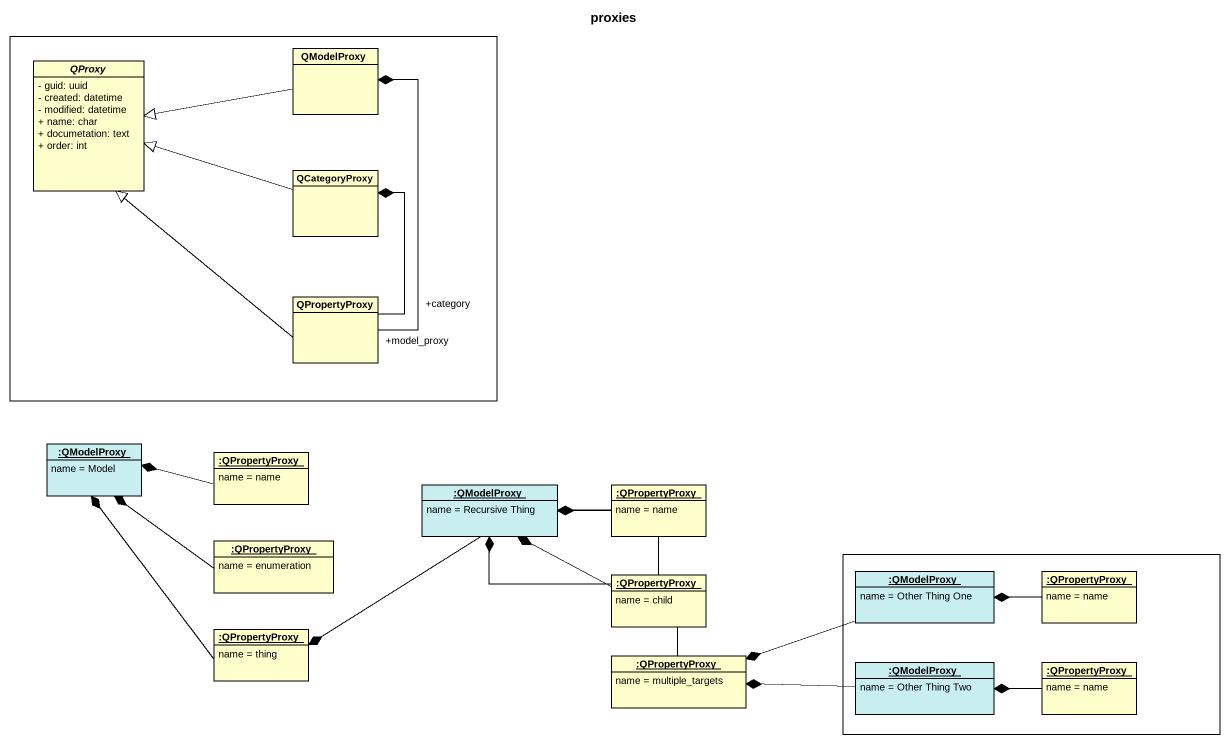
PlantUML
@startuml
title proxies
hide circle
hide empty members
skinparam classAttributeIconSize 0
rectangle " " as rectangle1 {
  abstract class QProxy {
    - guid: uuid
    - created: datetime
    - modified: datetime
    + name: char
    + documetation: text
    + order: int
  }
  class QModelProxy
  class QCategoryProxy
  class QPropertyProxy
}
object ":QModelProxy" as QModelProxy_2 #C8EEF0 {
  name = Model
}
object ":QPropertyProxy" as QPropertyProxy_2 {
  name = name
}
object ":QModelProxy" as QModelProxy_3 #C8EEF0 {
  name = Recursive Thing
}
object ":QPropertyProxy" as QPropertyProxy_3 {
  name = name
}
object ":QPropertyProxy" as QPropertyProxy_4 {
  name = enumeration
}
object ":QPropertyProxy" as QPropertyProxy_5 {
  name = child
}
rectangle " " as rectangle2 {
  object ":QModelProxy" as QModelProxy_4 #C8EEF0 {
    name = Other Thing One
  }
  object ":QPropertyProxy" as QPropertyProxy_6 {
    name = name
  }
  object ":QModelProxy" as QModelProxy_5 #C8EEF0 {
    name = Other Thing Two
  }
  object ":QPropertyProxy" as QPropertyProxy_9 {
    name = name
  }
}
object ":QPropertyProxy" as QPropertyProxy_7 {
  name = thing
}
object ":QPropertyProxy" as QPropertyProxy_8 {
  name = multiple_targets
}
QModelProxy -left-|> QProxy
QCategoryProxy -left-|> QProxy
QPropertyProxy -up-|> QProxy
QPropertyProxy "+model_proxy" -up-* QModelProxy
QPropertyProxy "+category" -up-* QCategoryProxy
QPropertyProxy_2 -left-* QModelProxy_2
QModelProxy_3 --* QPropertyProxy_7
QPropertyProxy_3 -left-* QModelProxy_3
QPropertyProxy_4 -left-* QModelProxy_2
QPropertyProxy_5 -left-* QModelProxy_3
QPropertyProxy_5 -left-* QModelProxy_3
QModelProxy_4 -left-* QPropertyProxy_8
QPropertyProxy_6 -left-* QModelProxy_4
QPropertyProxy_7 -up-* QModelProxy_2
QPropertyProxy_8 -up-* QModelProxy_3
QModelProxy_5 -left-* QPropertyProxy_8
QPropertyProxy_9 -left-* QModelProxy_5
@enduml
